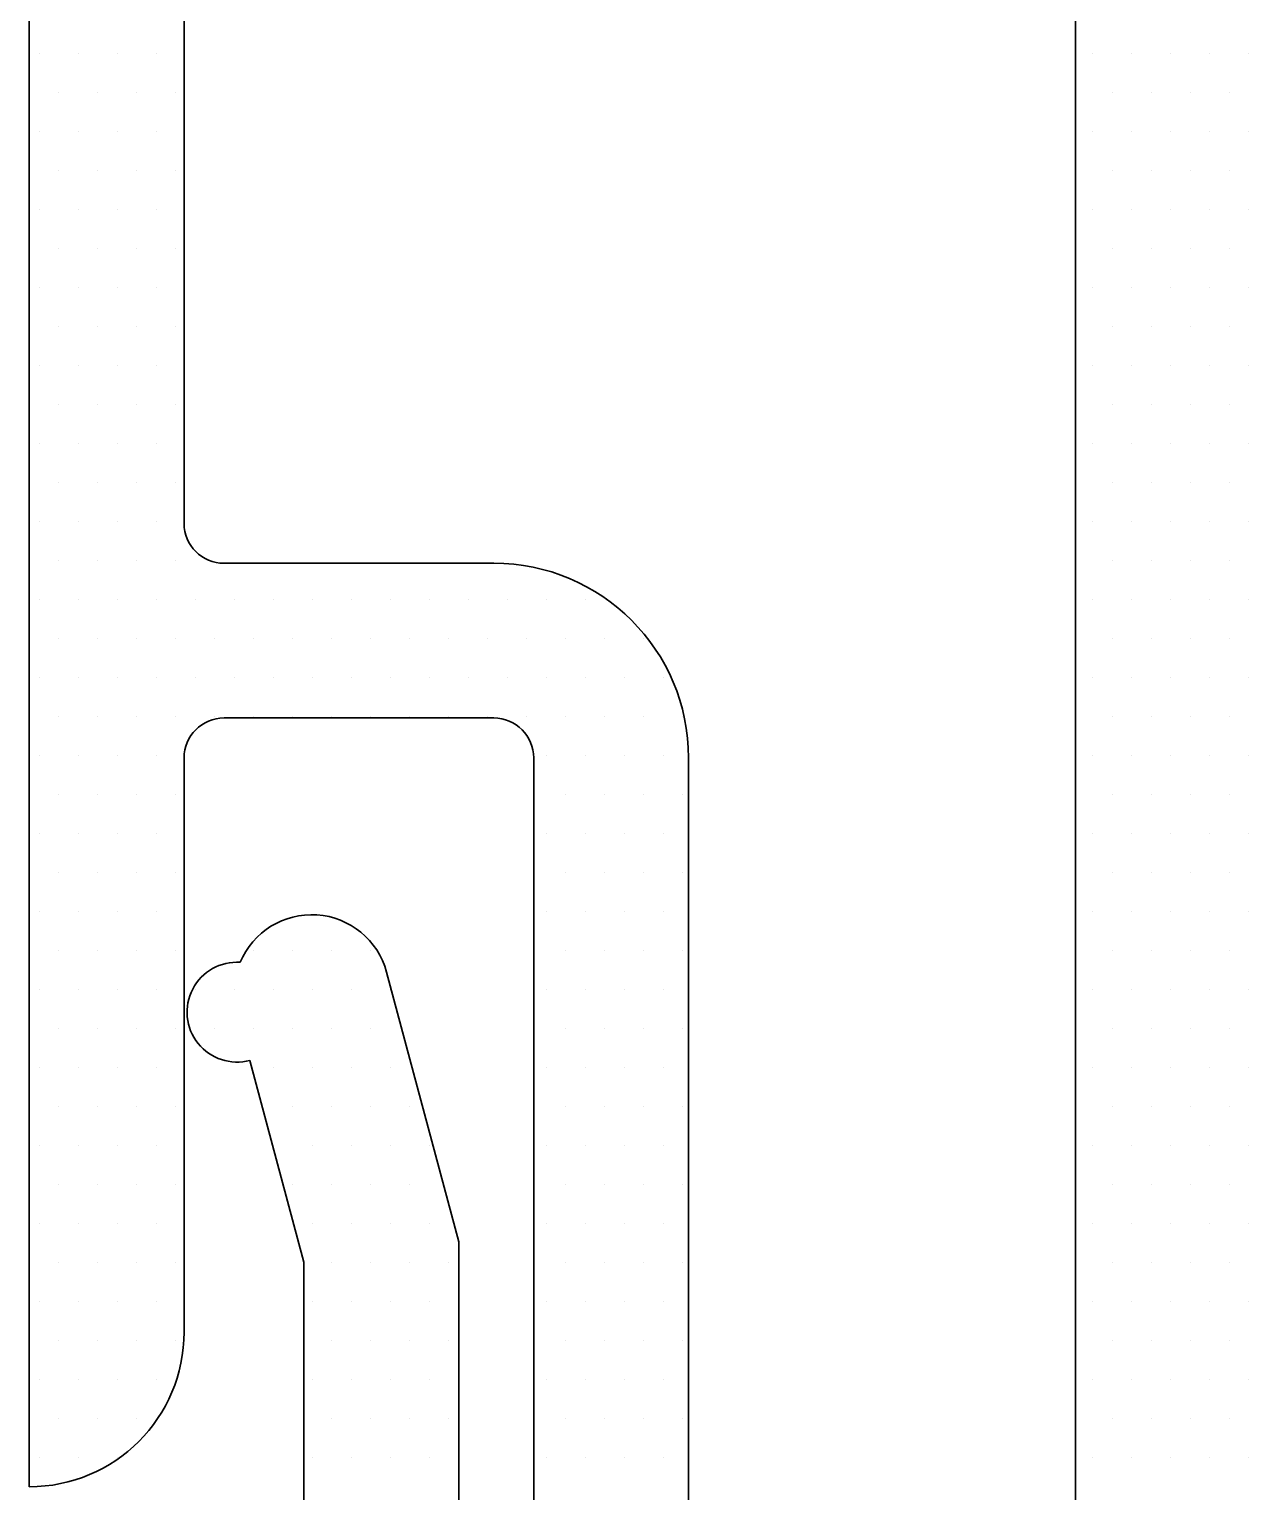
# Model space of a CAD drawing. Header units: inches. Extents: x 3.8 to 36.3, y 0.9 to 43.6.
# Drawn here: x 24.117 to 24.605, y 8.216 to 8.802 of the extents above; entities that cross this region are included whole.
import ezdxf

# ---------------------------------------------------------------- set-up
doc = ezdxf.new("R2010")
doc.units = ezdxf.units.IN
doc.header["$MEASUREMENT"] = 0
doc.layers.add('R-SWTS-DET1', color=1, linetype='Continuous')
doc.layers.add('R-SWTS-PAT1', color=5, linetype='Continuous')

msp = doc.modelspace()

# ---------------------------------------------------------------- linework, layer by layer
at = {"layer": 'R-SWTS-DET1', "lineweight": 30}
for p, q in [((24.53605, 9.28947), (24.53605, 7.78967)), ((24.11705, 8.55702), (24.11705, 9.03904)), ((24.17905, 9.03846), (24.17905, 8.60368)), ((24.19505, 8.58768), (24.30305, 8.58768)), ((24.11705, 8.21768), (24.11705, 8.55702)), ((24.30305, 8.52568), (24.19505, 8.52568)), ((24.17905, 8.50968), (24.17905, 8.27968)), ((24.31905, 7.86886), (24.31905, 8.50968)), ((24.38105, 8.50968), (24.38105, 7.90257)), ((24.28905, 8.31586), (24.2601, 8.42389)), ((24.20539, 8.38852), (24.22705, 8.3077)), ((24.28905, 7.92086), (24.28905, 8.31586)), ((24.22705, 8.3077), (24.22705, 7.94216))]:
    msp.add_line(p, q, dxfattribs=at)
for centre, radius, start, end in [((24.19505, 8.60368), 0.016, 180, 270), ((24.30305, 8.50968), 0.078, 0, 90), ((24.19505, 8.50968), 0.016, 90, 180), ((24.30305, 8.50968), 0.016, 0, 90), ((24.23016, 8.41587), 0.031, 14.9936, 157.36679), ((24.20022, 8.40784), 0.02, 86.16589, 284.99888), ((24.11705, 8.27968), 0.062, 270, 360)]:
    msp.add_arc(centre, radius, start, end, dxfattribs=at)
at = {"layer": 'R-SWTS-PAT1'}
for p, q in [((24.12099, 8.79183), (24.12099, 8.79183)), ((24.13661, 8.79183), (24.13661, 8.79183)), ((24.15224, 8.79183), (24.15224, 8.79183)), ((24.16786, 8.79183), (24.16786, 8.79183)), ((24.54286, 8.79183), (24.54286, 8.79183)), ((24.55849, 8.79183), (24.55849, 8.79183)), ((24.57411, 8.79183), (24.57411, 8.79183)), ((24.58974, 8.79183), (24.58974, 8.79183)), ((24.60536, 8.79183), (24.60536, 8.79183)), ((24.1288, 8.77621), (24.1288, 8.77621)), ((24.14443, 8.77621), (24.14443, 8.77621)), ((24.16005, 8.77621), (24.16005, 8.77621)), ((24.17568, 8.77621), (24.17568, 8.77621)), ((24.55068, 8.77621), (24.55068, 8.77621)), ((24.5663, 8.77621), (24.5663, 8.77621)), ((24.58193, 8.77621), (24.58193, 8.77621)), ((24.59755, 8.77621), (24.59755, 8.77621)), ((24.12099, 8.76058), (24.12099, 8.76058)), ((24.13661, 8.76058), (24.13661, 8.76058)), ((24.15224, 8.76058), (24.15224, 8.76058)), ((24.16786, 8.76058), (24.16786, 8.76058)), ((24.54286, 8.76058), (24.54286, 8.76058)), ((24.55849, 8.76058), (24.55849, 8.76058)), ((24.57411, 8.76058), (24.57411, 8.76058)), ((24.58974, 8.76058), (24.58974, 8.76058)), ((24.60536, 8.76058), (24.60536, 8.76058)), ((24.1288, 8.74496), (24.1288, 8.74496)), ((24.14443, 8.74496), (24.14443, 8.74496)), ((24.16005, 8.74496), (24.16005, 8.74496)), ((24.17568, 8.74496), (24.17568, 8.74496)), ((24.55068, 8.74496), (24.55068, 8.74496)), ((24.5663, 8.74496), (24.5663, 8.74496)), ((24.58193, 8.74496), (24.58193, 8.74496)), ((24.59755, 8.74496), (24.59755, 8.74496)), ((24.12099, 8.72933), (24.12099, 8.72933)), ((24.13661, 8.72933), (24.13661, 8.72933)), ((24.15224, 8.72933), (24.15224, 8.72933)), ((24.16786, 8.72933), (24.16786, 8.72933)), ((24.54286, 8.72933), (24.54286, 8.72933)), ((24.55849, 8.72933), (24.55849, 8.72933)), ((24.57411, 8.72933), (24.57411, 8.72933)), ((24.58974, 8.72933), (24.58974, 8.72933)), ((24.60536, 8.72933), (24.60536, 8.72933)), ((24.1288, 8.71371), (24.1288, 8.71371)), ((24.14443, 8.71371), (24.14443, 8.71371)), ((24.16005, 8.71371), (24.16005, 8.71371)), ((24.17568, 8.71371), (24.17568, 8.71371)), ((24.55068, 8.71371), (24.55068, 8.71371)), ((24.5663, 8.71371), (24.5663, 8.71371)), ((24.58193, 8.71371), (24.58193, 8.71371)), ((24.59755, 8.71371), (24.59755, 8.71371)), ((24.12099, 8.69808), (24.12099, 8.69808)), ((24.13661, 8.69808), (24.13661, 8.69808)), ((24.15224, 8.69808), (24.15224, 8.69808)), ((24.16786, 8.69808), (24.16786, 8.69808)), ((24.54286, 8.69808), (24.54286, 8.69808)), ((24.55849, 8.69808), (24.55849, 8.69808)), ((24.57411, 8.69808), (24.57411, 8.69808)), ((24.58974, 8.69808), (24.58974, 8.69808)), ((24.60536, 8.69808), (24.60536, 8.69808)), ((24.1288, 8.68246), (24.1288, 8.68246)), ((24.14443, 8.68246), (24.14443, 8.68246)), ((24.16005, 8.68246), (24.16005, 8.68246)), ((24.17568, 8.68246), (24.17568, 8.68246)), ((24.55068, 8.68246), (24.55068, 8.68246)), ((24.5663, 8.68246), (24.5663, 8.68246)), ((24.58193, 8.68246), (24.58193, 8.68246)), ((24.59755, 8.68246), (24.59755, 8.68246)), ((24.12099, 8.66683), (24.12099, 8.66683)), ((24.13661, 8.66683), (24.13661, 8.66683)), ((24.15224, 8.66683), (24.15224, 8.66683)), ((24.16786, 8.66683), (24.16786, 8.66683)), ((24.54286, 8.66683), (24.54286, 8.66683)), ((24.55849, 8.66683), (24.55849, 8.66683)), ((24.57411, 8.66683), (24.57411, 8.66683)), ((24.58974, 8.66683), (24.58974, 8.66683)), ((24.60536, 8.66683), (24.60536, 8.66683)), ((24.1288, 8.65121), (24.1288, 8.65121)), ((24.14443, 8.65121), (24.14443, 8.65121)), ((24.16005, 8.65121), (24.16005, 8.65121)), ((24.17568, 8.65121), (24.17568, 8.65121)), ((24.55068, 8.65121), (24.55068, 8.65121)), ((24.5663, 8.65121), (24.5663, 8.65121)), ((24.58193, 8.65121), (24.58193, 8.65121)), ((24.59755, 8.65121), (24.59755, 8.65121)), ((24.12099, 8.63558), (24.12099, 8.63558)), ((24.13661, 8.63558), (24.13661, 8.63558)), ((24.15224, 8.63558), (24.15224, 8.63558)), ((24.16786, 8.63558), (24.16786, 8.63558)), ((24.54286, 8.63558), (24.54286, 8.63558)), ((24.55849, 8.63558), (24.55849, 8.63558)), ((24.57411, 8.63558), (24.57411, 8.63558)), ((24.58974, 8.63558), (24.58974, 8.63558)), ((24.60536, 8.63558), (24.60536, 8.63558)), ((24.1288, 8.61996), (24.1288, 8.61996)), ((24.14443, 8.61996), (24.14443, 8.61996)), ((24.16005, 8.61996), (24.16005, 8.61996)), ((24.17568, 8.61996), (24.17568, 8.61996)), ((24.55068, 8.61996), (24.55068, 8.61996)), ((24.5663, 8.61996), (24.5663, 8.61996)), ((24.58193, 8.61996), (24.58193, 8.61996)), ((24.59755, 8.61996), (24.59755, 8.61996)), ((24.12099, 8.60433), (24.12099, 8.60433)), ((24.13661, 8.60433), (24.13661, 8.60433)), ((24.15224, 8.60433), (24.15224, 8.60433)), ((24.16786, 8.60433), (24.16786, 8.60433)), ((24.54286, 8.60433), (24.54286, 8.60433)), ((24.55849, 8.60433), (24.55849, 8.60433)), ((24.57411, 8.60433), (24.57411, 8.60433)), ((24.58974, 8.60433), (24.58974, 8.60433)), ((24.60536, 8.60433), (24.60536, 8.60433)), ((24.1288, 8.58871), (24.1288, 8.58871)), ((24.14443, 8.58871), (24.14443, 8.58871)), ((24.16005, 8.58871), (24.16005, 8.58871)), ((24.17568, 8.58871), (24.17568, 8.58871)), ((24.55068, 8.58871), (24.55068, 8.58871)), ((24.5663, 8.58871), (24.5663, 8.58871)), ((24.58193, 8.58871), (24.58193, 8.58871)), ((24.59755, 8.58871), (24.59755, 8.58871)), ((24.12099, 8.57308), (24.12099, 8.57308)), ((24.13661, 8.57308), (24.13661, 8.57308)), ((24.15224, 8.57308), (24.15224, 8.57308)), ((24.16786, 8.57308), (24.16786, 8.57308)), ((24.18349, 8.57308), (24.18349, 8.57308)), ((24.19911, 8.57308), (24.19911, 8.57308)), ((24.21474, 8.57308), (24.21474, 8.57308)), ((24.23036, 8.57308), (24.23036, 8.57308)), ((24.24599, 8.57308), (24.24599, 8.57308)), ((24.26161, 8.57308), (24.26161, 8.57308)), ((24.27724, 8.57308), (24.27724, 8.57308)), ((24.29286, 8.57308), (24.29286, 8.57308)), ((24.30849, 8.57308), (24.30849, 8.57308)), ((24.32411, 8.57308), (24.32411, 8.57308)), ((24.33974, 8.57308), (24.33974, 8.57308)), ((24.54286, 8.57308), (24.54286, 8.57308)), ((24.55849, 8.57308), (24.55849, 8.57308)), ((24.57411, 8.57308), (24.57411, 8.57308)), ((24.58974, 8.57308), (24.58974, 8.57308)), ((24.60536, 8.57308), (24.60536, 8.57308)), ((24.1288, 8.55746), (24.1288, 8.55746)), ((24.14443, 8.55746), (24.14443, 8.55746)), ((24.16005, 8.55746), (24.16005, 8.55746)), ((24.17568, 8.55746), (24.17568, 8.55746)), ((24.1913, 8.55746), (24.1913, 8.55746)), ((24.20693, 8.55746), (24.20693, 8.55746)), ((24.22255, 8.55746), (24.22255, 8.55746)), ((24.23818, 8.55746), (24.23818, 8.55746)), ((24.2538, 8.55746), (24.2538, 8.55746)), ((24.26943, 8.55746), (24.26943, 8.55746)), ((24.28505, 8.55746), (24.28505, 8.55746)), ((24.30068, 8.55746), (24.30068, 8.55746)), ((24.3163, 8.55746), (24.3163, 8.55746)), ((24.33193, 8.55746), (24.33193, 8.55746)), ((24.34755, 8.55746), (24.34755, 8.55746)), ((24.36318, 8.55746), (24.36318, 8.55746)), ((24.55068, 8.55746), (24.55068, 8.55746)), ((24.5663, 8.55746), (24.5663, 8.55746)), ((24.58193, 8.55746), (24.58193, 8.55746)), ((24.59755, 8.55746), (24.59755, 8.55746)), ((24.12099, 8.54183), (24.12099, 8.54183)), ((24.13661, 8.54183), (24.13661, 8.54183)), ((24.15224, 8.54183), (24.15224, 8.54183)), ((24.16786, 8.54183), (24.16786, 8.54183)), ((24.18349, 8.54183), (24.18349, 8.54183)), ((24.19911, 8.54183), (24.19911, 8.54183)), ((24.21474, 8.54183), (24.21474, 8.54183)), ((24.23036, 8.54183), (24.23036, 8.54183)), ((24.24599, 8.54183), (24.24599, 8.54183)), ((24.26161, 8.54183), (24.26161, 8.54183)), ((24.27724, 8.54183), (24.27724, 8.54183)), ((24.29286, 8.54183), (24.29286, 8.54183)), ((24.30849, 8.54183), (24.30849, 8.54183)), ((24.32411, 8.54183), (24.32411, 8.54183)), ((24.33974, 8.54183), (24.33974, 8.54183)), ((24.35536, 8.54183), (24.35536, 8.54183)), ((24.37099, 8.54183), (24.37099, 8.54183)), ((24.54286, 8.54183), (24.54286, 8.54183)), ((24.55849, 8.54183), (24.55849, 8.54183)), ((24.57411, 8.54183), (24.57411, 8.54183)), ((24.58974, 8.54183), (24.58974, 8.54183)), ((24.60536, 8.54183), (24.60536, 8.54183)), ((24.1288, 8.52621), (24.1288, 8.52621)), ((24.14443, 8.52621), (24.14443, 8.52621)), ((24.16005, 8.52621), (24.16005, 8.52621)), ((24.17568, 8.52621), (24.17568, 8.52621)), ((24.1913, 8.52621), (24.1913, 8.52621)), ((24.20693, 8.52621), (24.20693, 8.52621)), ((24.22255, 8.52621), (24.22255, 8.52621)), ((24.23818, 8.52621), (24.23818, 8.52621)), ((24.2538, 8.52621), (24.2538, 8.52621)), ((24.26943, 8.52621), (24.26943, 8.52621)), ((24.28505, 8.52621), (24.28505, 8.52621)), ((24.30068, 8.52621), (24.30068, 8.52621)), ((24.3163, 8.52621), (24.3163, 8.52621)), ((24.33193, 8.52621), (24.33193, 8.52621)), ((24.34755, 8.52621), (24.34755, 8.52621)), ((24.36318, 8.52621), (24.36318, 8.52621)), ((24.3788, 8.52621), (24.3788, 8.52621)), ((24.55068, 8.52621), (24.55068, 8.52621)), ((24.5663, 8.52621), (24.5663, 8.52621)), ((24.58193, 8.52621), (24.58193, 8.52621)), ((24.59755, 8.52621), (24.59755, 8.52621)), ((24.12099, 8.51058), (24.12099, 8.51058)), ((24.13661, 8.51058), (24.13661, 8.51058)), ((24.15224, 8.51058), (24.15224, 8.51058)), ((24.16786, 8.51058), (24.16786, 8.51058)), ((24.32411, 8.51058), (24.32411, 8.51058)), ((24.33974, 8.51058), (24.33974, 8.51058)), ((24.35536, 8.51058), (24.35536, 8.51058)), ((24.37099, 8.51058), (24.37099, 8.51058)), ((24.54286, 8.51058), (24.54286, 8.51058)), ((24.55849, 8.51058), (24.55849, 8.51058)), ((24.57411, 8.51058), (24.57411, 8.51058)), ((24.58974, 8.51058), (24.58974, 8.51058)), ((24.60536, 8.51058), (24.60536, 8.51058)), ((24.1288, 8.49496), (24.1288, 8.49496)), ((24.14443, 8.49496), (24.14443, 8.49496)), ((24.16005, 8.49496), (24.16005, 8.49496)), ((24.17568, 8.49496), (24.17568, 8.49496)), ((24.33193, 8.49496), (24.33193, 8.49496)), ((24.34755, 8.49496), (24.34755, 8.49496)), ((24.36318, 8.49496), (24.36318, 8.49496)), ((24.3788, 8.49496), (24.3788, 8.49496)), ((24.55068, 8.49496), (24.55068, 8.49496)), ((24.5663, 8.49496), (24.5663, 8.49496)), ((24.58193, 8.49496), (24.58193, 8.49496)), ((24.59755, 8.49496), (24.59755, 8.49496)), ((24.12099, 8.47933), (24.12099, 8.47933)), ((24.13661, 8.47933), (24.13661, 8.47933)), ((24.15224, 8.47933), (24.15224, 8.47933)), ((24.16786, 8.47933), (24.16786, 8.47933)), ((24.32411, 8.47933), (24.32411, 8.47933)), ((24.33974, 8.47933), (24.33974, 8.47933)), ((24.35536, 8.47933), (24.35536, 8.47933)), ((24.37099, 8.47933), (24.37099, 8.47933)), ((24.54286, 8.47933), (24.54286, 8.47933)), ((24.55849, 8.47933), (24.55849, 8.47933)), ((24.57411, 8.47933), (24.57411, 8.47933)), ((24.58974, 8.47933), (24.58974, 8.47933)), ((24.60536, 8.47933), (24.60536, 8.47933)), ((24.1288, 8.46371), (24.1288, 8.46371)), ((24.14443, 8.46371), (24.14443, 8.46371)), ((24.16005, 8.46371), (24.16005, 8.46371)), ((24.17568, 8.46371), (24.17568, 8.46371)), ((24.33193, 8.46371), (24.33193, 8.46371)), ((24.34755, 8.46371), (24.34755, 8.46371)), ((24.36318, 8.46371), (24.36318, 8.46371)), ((24.3788, 8.46371), (24.3788, 8.46371)), ((24.55068, 8.46371), (24.55068, 8.46371)), ((24.5663, 8.46371), (24.5663, 8.46371)), ((24.58193, 8.46371), (24.58193, 8.46371)), ((24.59755, 8.46371), (24.59755, 8.46371)), ((24.12099, 8.44808), (24.12099, 8.44808)), ((24.13661, 8.44808), (24.13661, 8.44808)), ((24.15224, 8.44808), (24.15224, 8.44808)), ((24.16786, 8.44808), (24.16786, 8.44808)), ((24.32411, 8.44808), (24.32411, 8.44808)), ((24.33974, 8.44808), (24.33974, 8.44808)), ((24.35536, 8.44808), (24.35536, 8.44808)), ((24.37099, 8.44808), (24.37099, 8.44808)), ((24.54286, 8.44808), (24.54286, 8.44808)), ((24.55849, 8.44808), (24.55849, 8.44808)), ((24.57411, 8.44808), (24.57411, 8.44808)), ((24.58974, 8.44808), (24.58974, 8.44808)), ((24.60536, 8.44808), (24.60536, 8.44808)), ((24.1288, 8.43246), (24.1288, 8.43246)), ((24.14443, 8.43246), (24.14443, 8.43246)), ((24.16005, 8.43246), (24.16005, 8.43246)), ((24.17568, 8.43246), (24.17568, 8.43246)), ((24.20693, 8.43246), (24.20693, 8.43246)), ((24.22255, 8.43246), (24.22255, 8.43246)), ((24.23818, 8.43246), (24.23818, 8.43246)), ((24.2538, 8.43246), (24.2538, 8.43246)), ((24.33193, 8.43246), (24.33193, 8.43246)), ((24.34755, 8.43246), (24.34755, 8.43246)), ((24.36318, 8.43246), (24.36318, 8.43246)), ((24.3788, 8.43246), (24.3788, 8.43246)), ((24.55068, 8.43246), (24.55068, 8.43246)), ((24.5663, 8.43246), (24.5663, 8.43246)), ((24.58193, 8.43246), (24.58193, 8.43246)), ((24.59755, 8.43246), (24.59755, 8.43246)), ((24.12099, 8.41683), (24.12099, 8.41683)), ((24.13661, 8.41683), (24.13661, 8.41683)), ((24.15224, 8.41683), (24.15224, 8.41683)), ((24.16786, 8.41683), (24.16786, 8.41683)), ((24.18349, 8.41683), (24.18349, 8.41683)), ((24.19911, 8.41683), (24.19911, 8.41683)), ((24.21474, 8.41683), (24.21474, 8.41683)), ((24.23036, 8.41683), (24.23036, 8.41683)), ((24.24599, 8.41683), (24.24599, 8.41683)), ((24.26161, 8.41683), (24.26161, 8.41683)), ((24.32411, 8.41683), (24.32411, 8.41683)), ((24.33974, 8.41683), (24.33974, 8.41683)), ((24.35536, 8.41683), (24.35536, 8.41683)), ((24.37099, 8.41683), (24.37099, 8.41683)), ((24.54286, 8.41683), (24.54286, 8.41683)), ((24.55849, 8.41683), (24.55849, 8.41683)), ((24.57411, 8.41683), (24.57411, 8.41683)), ((24.58974, 8.41683), (24.58974, 8.41683)), ((24.60536, 8.41683), (24.60536, 8.41683)), ((24.1288, 8.40121), (24.1288, 8.40121)), ((24.14443, 8.40121), (24.14443, 8.40121)), ((24.16005, 8.40121), (24.16005, 8.40121)), ((24.17568, 8.40121), (24.17568, 8.40121)), ((24.1913, 8.40121), (24.1913, 8.40121)), ((24.20693, 8.40121), (24.20693, 8.40121)), ((24.22255, 8.40121), (24.22255, 8.40121)), ((24.23818, 8.40121), (24.23818, 8.40121)), ((24.2538, 8.40121), (24.2538, 8.40121)), ((24.33193, 8.40121), (24.33193, 8.40121)), ((24.34755, 8.40121), (24.34755, 8.40121)), ((24.36318, 8.40121), (24.36318, 8.40121)), ((24.3788, 8.40121), (24.3788, 8.40121)), ((24.55068, 8.40121), (24.55068, 8.40121)), ((24.5663, 8.40121), (24.5663, 8.40121)), ((24.58193, 8.40121), (24.58193, 8.40121)), ((24.59755, 8.40121), (24.59755, 8.40121)), ((24.12099, 8.38558), (24.12099, 8.38558)), ((24.13661, 8.38558), (24.13661, 8.38558)), ((24.15224, 8.38558), (24.15224, 8.38558)), ((24.16786, 8.38558), (24.16786, 8.38558)), ((24.21474, 8.38558), (24.21474, 8.38558)), ((24.23036, 8.38558), (24.23036, 8.38558)), ((24.24599, 8.38558), (24.24599, 8.38558)), ((24.26161, 8.38558), (24.26161, 8.38558)), ((24.32411, 8.38558), (24.32411, 8.38558)), ((24.33974, 8.38558), (24.33974, 8.38558)), ((24.35536, 8.38558), (24.35536, 8.38558)), ((24.37099, 8.38558), (24.37099, 8.38558)), ((24.54286, 8.38558), (24.54286, 8.38558)), ((24.55849, 8.38558), (24.55849, 8.38558)), ((24.57411, 8.38558), (24.57411, 8.38558)), ((24.58974, 8.38558), (24.58974, 8.38558)), ((24.60536, 8.38558), (24.60536, 8.38558)), ((24.1288, 8.36996), (24.1288, 8.36996)), ((24.14443, 8.36996), (24.14443, 8.36996)), ((24.16005, 8.36996), (24.16005, 8.36996)), ((24.17568, 8.36996), (24.17568, 8.36996)), ((24.22255, 8.36996), (24.22255, 8.36996)), ((24.23818, 8.36996), (24.23818, 8.36996)), ((24.2538, 8.36996), (24.2538, 8.36996)), ((24.26943, 8.36996), (24.26943, 8.36996)), ((24.33193, 8.36996), (24.33193, 8.36996)), ((24.34755, 8.36996), (24.34755, 8.36996)), ((24.36318, 8.36996), (24.36318, 8.36996)), ((24.3788, 8.36996), (24.3788, 8.36996)), ((24.55068, 8.36996), (24.55068, 8.36996)), ((24.5663, 8.36996), (24.5663, 8.36996)), ((24.58193, 8.36996), (24.58193, 8.36996)), ((24.59755, 8.36996), (24.59755, 8.36996)), ((24.12099, 8.35433), (24.12099, 8.35433)), ((24.13661, 8.35433), (24.13661, 8.35433)), ((24.15224, 8.35433), (24.15224, 8.35433)), ((24.16786, 8.35433), (24.16786, 8.35433)), ((24.21474, 8.35433), (24.21474, 8.35433)), ((24.23036, 8.35433), (24.23036, 8.35433)), ((24.24599, 8.35433), (24.24599, 8.35433)), ((24.26161, 8.35433), (24.26161, 8.35433)), ((24.27724, 8.35433), (24.27724, 8.35433)), ((24.32411, 8.35433), (24.32411, 8.35433)), ((24.33974, 8.35433), (24.33974, 8.35433)), ((24.35536, 8.35433), (24.35536, 8.35433)), ((24.37099, 8.35433), (24.37099, 8.35433)), ((24.54286, 8.35433), (24.54286, 8.35433)), ((24.55849, 8.35433), (24.55849, 8.35433)), ((24.57411, 8.35433), (24.57411, 8.35433)), ((24.58974, 8.35433), (24.58974, 8.35433)), ((24.60536, 8.35433), (24.60536, 8.35433)), ((24.1288, 8.33871), (24.1288, 8.33871)), ((24.14443, 8.33871), (24.14443, 8.33871)), ((24.16005, 8.33871), (24.16005, 8.33871)), ((24.17568, 8.33871), (24.17568, 8.33871)), ((24.22255, 8.33871), (24.22255, 8.33871)), ((24.23818, 8.33871), (24.23818, 8.33871)), ((24.2538, 8.33871), (24.2538, 8.33871)), ((24.26943, 8.33871), (24.26943, 8.33871)), ((24.33193, 8.33871), (24.33193, 8.33871)), ((24.34755, 8.33871), (24.34755, 8.33871)), ((24.36318, 8.33871), (24.36318, 8.33871)), ((24.3788, 8.33871), (24.3788, 8.33871)), ((24.55068, 8.33871), (24.55068, 8.33871)), ((24.5663, 8.33871), (24.5663, 8.33871)), ((24.58193, 8.33871), (24.58193, 8.33871)), ((24.59755, 8.33871), (24.59755, 8.33871)), ((24.12099, 8.32308), (24.12099, 8.32308)), ((24.13661, 8.32308), (24.13661, 8.32308)), ((24.15224, 8.32308), (24.15224, 8.32308)), ((24.16786, 8.32308), (24.16786, 8.32308)), ((24.23036, 8.32308), (24.23036, 8.32308)), ((24.24599, 8.32308), (24.24599, 8.32308)), ((24.26161, 8.32308), (24.26161, 8.32308)), ((24.27724, 8.32308), (24.27724, 8.32308)), ((24.32411, 8.32308), (24.32411, 8.32308)), ((24.33974, 8.32308), (24.33974, 8.32308)), ((24.35536, 8.32308), (24.35536, 8.32308)), ((24.37099, 8.32308), (24.37099, 8.32308)), ((24.54286, 8.32308), (24.54286, 8.32308)), ((24.55849, 8.32308), (24.55849, 8.32308)), ((24.57411, 8.32308), (24.57411, 8.32308)), ((24.58974, 8.32308), (24.58974, 8.32308)), ((24.60536, 8.32308), (24.60536, 8.32308)), ((24.1288, 8.30746), (24.1288, 8.30746)), ((24.14443, 8.30746), (24.14443, 8.30746)), ((24.16005, 8.30746), (24.16005, 8.30746)), ((24.17568, 8.30746), (24.17568, 8.30746)), ((24.23818, 8.30746), (24.23818, 8.30746)), ((24.2538, 8.30746), (24.2538, 8.30746)), ((24.26943, 8.30746), (24.26943, 8.30746)), ((24.28505, 8.30746), (24.28505, 8.30746)), ((24.33193, 8.30746), (24.33193, 8.30746)), ((24.34755, 8.30746), (24.34755, 8.30746)), ((24.36318, 8.30746), (24.36318, 8.30746)), ((24.3788, 8.30746), (24.3788, 8.30746)), ((24.55068, 8.30746), (24.55068, 8.30746)), ((24.5663, 8.30746), (24.5663, 8.30746)), ((24.58193, 8.30746), (24.58193, 8.30746)), ((24.59755, 8.30746), (24.59755, 8.30746)), ((24.12099, 8.29183), (24.12099, 8.29183)), ((24.13661, 8.29183), (24.13661, 8.29183)), ((24.15224, 8.29183), (24.15224, 8.29183)), ((24.16786, 8.29183), (24.16786, 8.29183)), ((24.23036, 8.29183), (24.23036, 8.29183)), ((24.24599, 8.29183), (24.24599, 8.29183)), ((24.26161, 8.29183), (24.26161, 8.29183)), ((24.27724, 8.29183), (24.27724, 8.29183)), ((24.32411, 8.29183), (24.32411, 8.29183)), ((24.33974, 8.29183), (24.33974, 8.29183)), ((24.35536, 8.29183), (24.35536, 8.29183)), ((24.37099, 8.29183), (24.37099, 8.29183)), ((24.54286, 8.29183), (24.54286, 8.29183)), ((24.55849, 8.29183), (24.55849, 8.29183)), ((24.57411, 8.29183), (24.57411, 8.29183)), ((24.58974, 8.29183), (24.58974, 8.29183)), ((24.60536, 8.29183), (24.60536, 8.29183)), ((24.1288, 8.27621), (24.1288, 8.27621)), ((24.14443, 8.27621), (24.14443, 8.27621)), ((24.16005, 8.27621), (24.16005, 8.27621)), ((24.17568, 8.27621), (24.17568, 8.27621)), ((24.23818, 8.27621), (24.23818, 8.27621)), ((24.2538, 8.27621), (24.2538, 8.27621)), ((24.26943, 8.27621), (24.26943, 8.27621)), ((24.28505, 8.27621), (24.28505, 8.27621)), ((24.33193, 8.27621), (24.33193, 8.27621)), ((24.34755, 8.27621), (24.34755, 8.27621)), ((24.36318, 8.27621), (24.36318, 8.27621)), ((24.3788, 8.27621), (24.3788, 8.27621)), ((24.55068, 8.27621), (24.55068, 8.27621)), ((24.5663, 8.27621), (24.5663, 8.27621)), ((24.58193, 8.27621), (24.58193, 8.27621)), ((24.59755, 8.27621), (24.59755, 8.27621)), ((24.12099, 8.26058), (24.12099, 8.26058)), ((24.13661, 8.26058), (24.13661, 8.26058)), ((24.15224, 8.26058), (24.15224, 8.26058)), ((24.16786, 8.26058), (24.16786, 8.26058)), ((24.23036, 8.26058), (24.23036, 8.26058)), ((24.24599, 8.26058), (24.24599, 8.26058)), ((24.26161, 8.26058), (24.26161, 8.26058)), ((24.27724, 8.26058), (24.27724, 8.26058)), ((24.32411, 8.26058), (24.32411, 8.26058)), ((24.33974, 8.26058), (24.33974, 8.26058)), ((24.35536, 8.26058), (24.35536, 8.26058)), ((24.37099, 8.26058), (24.37099, 8.26058)), ((24.54286, 8.26058), (24.54286, 8.26058)), ((24.55849, 8.26058), (24.55849, 8.26058)), ((24.57411, 8.26058), (24.57411, 8.26058)), ((24.58974, 8.26058), (24.58974, 8.26058)), ((24.60536, 8.26058), (24.60536, 8.26058)), ((24.1288, 8.24496), (24.1288, 8.24496)), ((24.14443, 8.24496), (24.14443, 8.24496)), ((24.16005, 8.24496), (24.16005, 8.24496)), ((24.23818, 8.24496), (24.23818, 8.24496)), ((24.2538, 8.24496), (24.2538, 8.24496)), ((24.26943, 8.24496), (24.26943, 8.24496)), ((24.28505, 8.24496), (24.28505, 8.24496)), ((24.33193, 8.24496), (24.33193, 8.24496)), ((24.34755, 8.24496), (24.34755, 8.24496)), ((24.36318, 8.24496), (24.36318, 8.24496)), ((24.3788, 8.24496), (24.3788, 8.24496)), ((24.55068, 8.24496), (24.55068, 8.24496)), ((24.5663, 8.24496), (24.5663, 8.24496)), ((24.58193, 8.24496), (24.58193, 8.24496)), ((24.59755, 8.24496), (24.59755, 8.24496)), ((24.12099, 8.22933), (24.12099, 8.22933)), ((24.13661, 8.22933), (24.13661, 8.22933)), ((24.15224, 8.22933), (24.15224, 8.22933)), ((24.23036, 8.22933), (24.23036, 8.22933)), ((24.24599, 8.22933), (24.24599, 8.22933)), ((24.26161, 8.22933), (24.26161, 8.22933)), ((24.27724, 8.22933), (24.27724, 8.22933)), ((24.32411, 8.22933), (24.32411, 8.22933)), ((24.33974, 8.22933), (24.33974, 8.22933)), ((24.35536, 8.22933), (24.35536, 8.22933)), ((24.37099, 8.22933), (24.37099, 8.22933)), ((24.54286, 8.22933), (24.54286, 8.22933)), ((24.55849, 8.22933), (24.55849, 8.22933)), ((24.57411, 8.22933), (24.57411, 8.22933)), ((24.58974, 8.22933), (24.58974, 8.22933)), ((24.60536, 8.22933), (24.60536, 8.22933))]:
    msp.add_line(p, q, dxfattribs=at)

doc.saveas('drawing.dxf')
